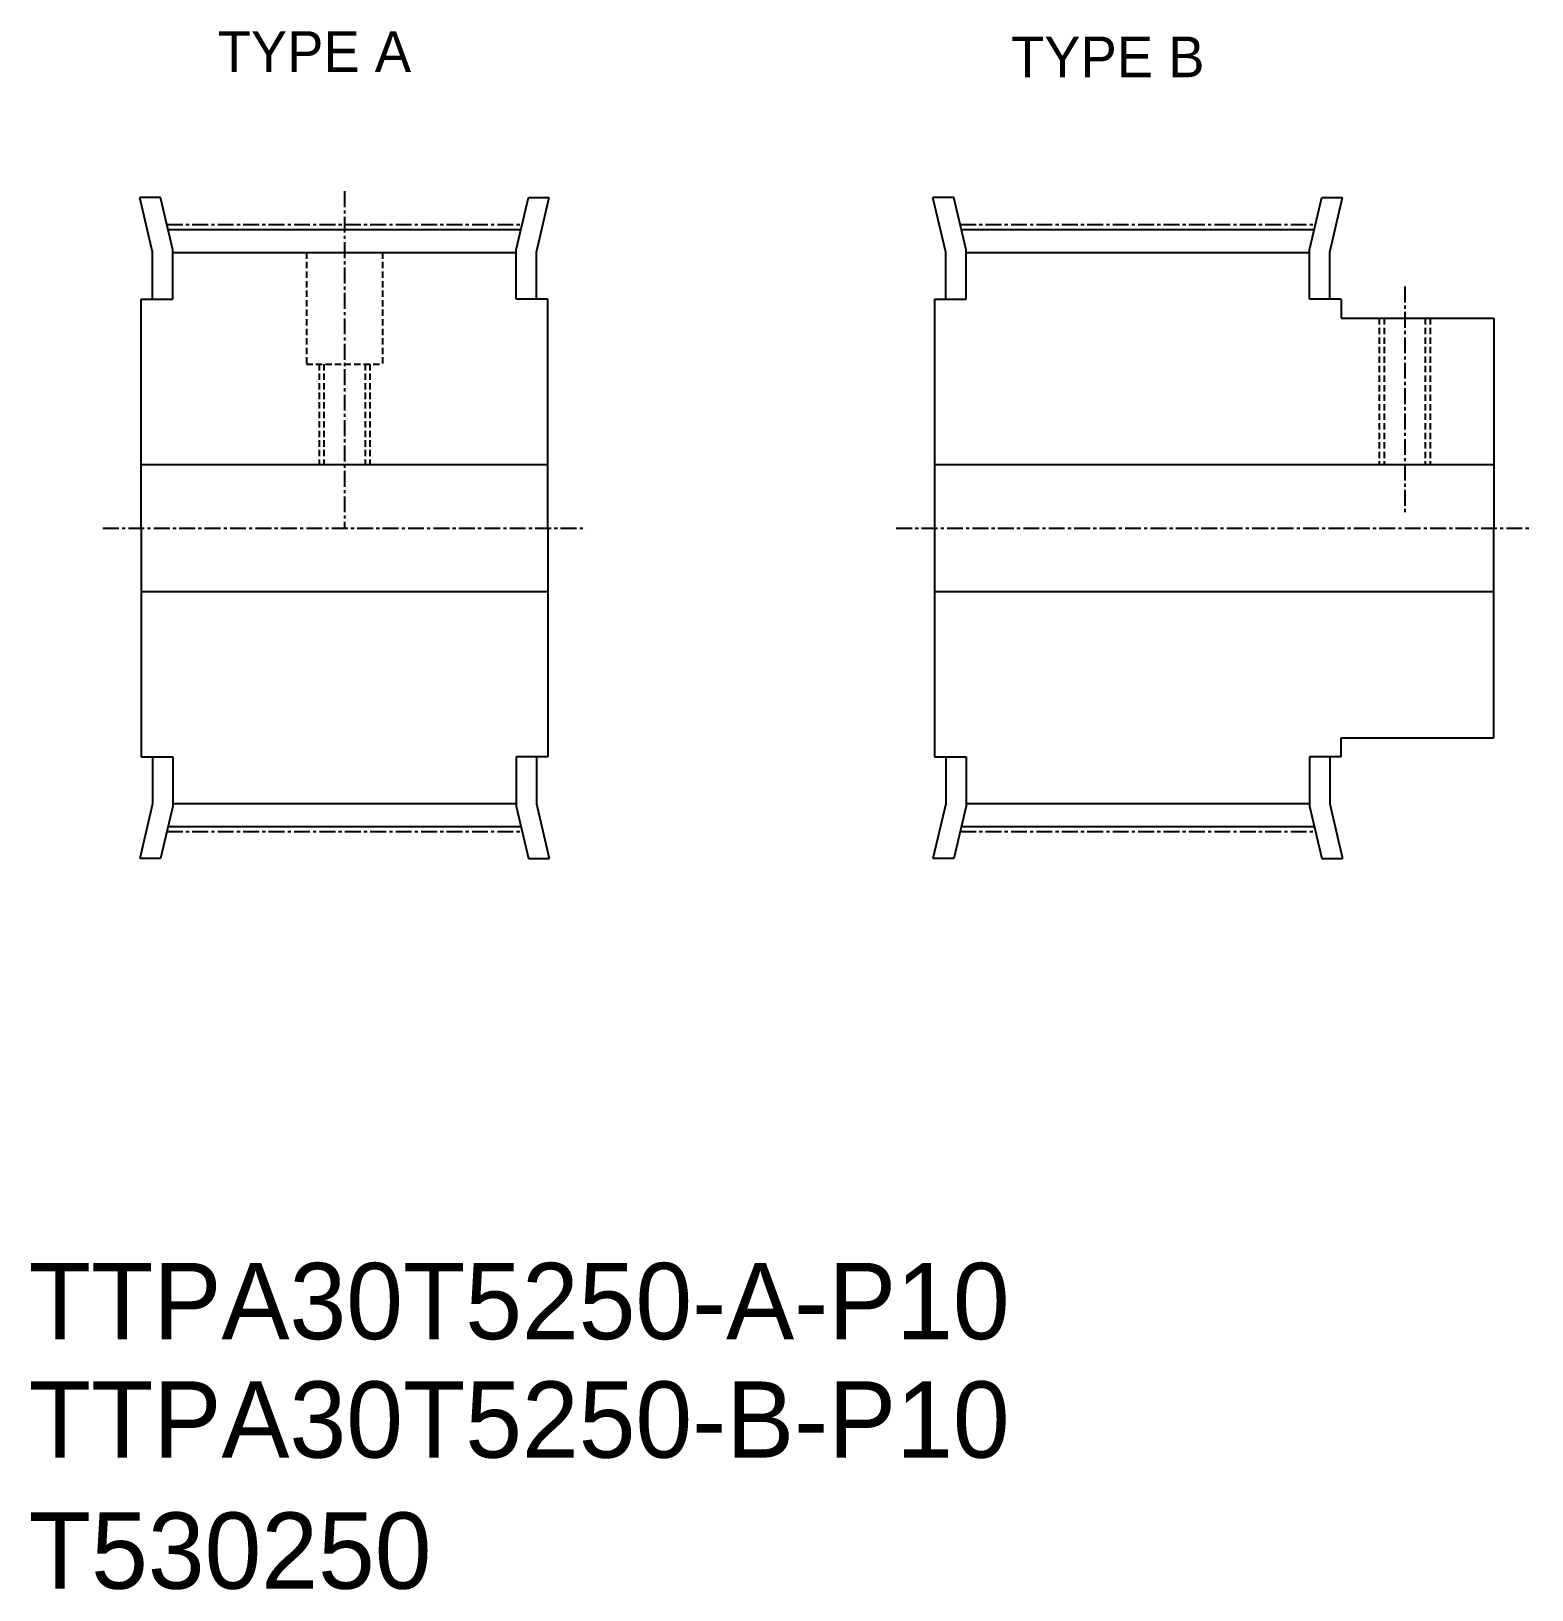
# Model space of a CAD drawing. Extents: x -286 to -168, y -61 to 62.
import ezdxf

# ---------------------------------------------------------------- set-up
doc = ezdxf.new("R2010")
doc.units = 0
doc.linetypes.add('CENTER', pattern=[2, 1.25, -0.25, 0.25, -0.25])
doc.linetypes.add('DASHED', pattern=[0.75, 0.5, -0.25])
doc.layers.get('0').update_dxf_attribs({"linetype": 'CONTINUOUS'})
doc.layers.add('CENTER', color=1, linetype='CENTER')

msp = doc.modelspace()

# ---------------------------------------------------------------- linework, layer by layer
at = {"color": 7, "linetype": 'CONTINUOUS'}
for p, q in [((-275.63, 48.62), (-277.27, 48.62)), ((-276.26, 44.31), (-277.27, 48.62)), ((-274.66, 44.5), (-275.63, 48.62)), ((-247.66, 44.5), (-246.69, 48.62)), ((-246.69, 48.62), (-245.05, 48.62)), ((-246.06, 44.31), (-245.05, 48.62)), ((-213.86, 44.31), (-214.87, 48.62)), ((-213.23, 48.62), (-214.87, 48.62)), ((-212.26, 44.5), (-213.23, 48.62)), ((-185.26, 44.5), (-184.29, 48.62)), ((-184.29, 48.62), (-182.65, 48.62)), ((-183.66, 44.31), (-182.65, 48.62)), ((-275.04, 46.1), (-247.29, 46.1)), ((-212.64, 46.1), (-184.89, 46.1)), ((-276.26, 40.62), (-276.26, 44.31)), ((-274.66, 40.62), (-274.66, 44.5)), ((-274.66, 44.3), (-247.66, 44.3)), ((-247.66, 40.62), (-247.66, 44.5)), ((-246.06, 40.62), (-246.06, 44.31)), ((-213.86, 40.62), (-213.86, 44.31)), ((-212.26, 40.62), (-212.26, 44.5)), ((-212.26, 44.3), (-185.26, 44.3)), ((-185.26, 40.62), (-185.26, 44.5)), ((-183.66, 40.62), (-183.66, 44.31)), ((-277.16, 22.62), (-277.16, 40.62)), ((-277.16, 40.62), (-274.66, 40.62)), ((-245.16, 40.62), (-247.66, 40.62)), ((-245.16, 22.62), (-245.16, 40.62)), ((-214.76, 40.62), (-214.76, 4.62)), ((-214.76, 40.62), (-212.26, 40.62)), ((-182.76, 40.62), (-185.26, 40.62)), ((-182.76, 40.62), (-182.76, 39.12)), ((-182.76, 39.12), (-170.76, 39.12)), ((-170.76, 39.12), (-170.76, 22.62)), ((-277.16, 27.62), (-245.16, 27.62)), ((-214.76, 27.62), (-170.76, 27.62)), ((-277.16, 22.62), (-277.16, 4.62)), ((-245.16, 22.62), (-245.16, 4.62)), ((-170.76, 6.12), (-170.76, 22.62)), ((-277.16, 17.62), (-245.16, 17.62)), ((-214.76, 17.62), (-170.76, 17.62)), ((-182.76, 6.12), (-170.76, 6.12)), ((-182.76, 4.62), (-182.76, 6.12)), ((-277.16, 4.62), (-274.66, 4.62)), ((-277.16, 4.62), (-274.66, 4.62)), ((-276.26, 4.62), (-276.26, 0.93)), ((-276.26, 4.62), (-276.26, 0.93)), ((-274.66, 4.62), (-274.66, 0.75)), ((-274.66, 4.62), (-274.66, 0.75)), ((-247.66, 4.62), (-247.66, 0.75)), ((-245.16, 4.62), (-247.66, 4.62)), ((-247.66, 4.62), (-247.66, 0.75)), ((-245.16, 4.62), (-247.66, 4.62)), ((-246.06, 4.62), (-246.06, 0.93)), ((-246.06, 4.62), (-246.06, 0.93)), ((-214.76, 4.62), (-212.26, 4.62)), ((-214.76, 4.62), (-212.26, 4.62)), ((-213.86, 4.62), (-213.86, 0.93)), ((-213.86, 4.62), (-213.86, 0.93)), ((-212.26, 4.62), (-212.26, 0.75)), ((-212.26, 4.62), (-212.26, 0.75)), ((-182.76, 4.62), (-185.26, 4.62)), ((-185.26, 4.62), (-185.26, 0.75)), ((-182.76, 4.62), (-185.26, 4.62)), ((-185.26, 4.62), (-185.26, 0.75)), ((-183.66, 4.62), (-183.66, 0.93)), ((-183.66, 4.62), (-183.66, 0.93)), ((-276.26, 0.93), (-277.27, -3.38)), ((-276.26, 0.93), (-277.27, -3.38)), ((-274.66, 0.75), (-275.63, -3.38)), ((-274.66, 0.75), (-275.63, -3.38)), ((-274.66, 0.95), (-247.66, 0.95)), ((-274.66, 0.95), (-247.66, 0.95)), ((-247.66, 0.75), (-246.69, -3.38)), ((-247.66, 0.75), (-246.69, -3.38)), ((-246.06, 0.93), (-245.05, -3.38)), ((-246.06, 0.93), (-245.05, -3.38)), ((-213.86, 0.93), (-214.87, -3.38)), ((-213.86, 0.93), (-214.87, -3.38)), ((-212.26, 0.75), (-213.23, -3.38)), ((-212.26, 0.75), (-213.23, -3.38)), ((-212.26, 0.95), (-185.26, 0.95)), ((-212.26, 0.95), (-185.26, 0.95)), ((-185.26, 0.75), (-184.29, -3.38)), ((-185.26, 0.75), (-184.29, -3.38)), ((-183.66, 0.93), (-182.65, -3.38)), ((-183.66, 0.93), (-182.65, -3.38)), ((-275.04, -0.85), (-247.29, -0.85)), ((-275.04, -0.85), (-247.29, -0.85)), ((-212.64, -0.85), (-184.89, -0.85)), ((-212.64, -0.85), (-184.89, -0.85)), ((-275.63, -3.38), (-277.27, -3.38)), ((-275.63, -3.38), (-277.27, -3.38)), ((-246.69, -3.38), (-245.05, -3.38)), ((-246.69, -3.38), (-245.05, -3.38)), ((-213.23, -3.38), (-214.87, -3.38)), ((-213.23, -3.38), (-214.87, -3.38)), ((-184.29, -3.38), (-182.65, -3.38)), ((-184.29, -3.38), (-182.65, -3.38))]:
    msp.add_line(p, q, dxfattribs=at)
at = {"color": 3, "linetype": 'DASHED'}
for p, q in [((-264.16, 44.3), (-264.16, 35.52)), ((-258.16, 44.3), (-258.16, 35.52)), ((-179.76, 39.12), (-179.76, 27.62)), ((-179.38, 39.12), (-179.38, 27.62)), ((-176.14, 39.12), (-176.14, 27.62)), ((-175.76, 39.12), (-175.76, 27.62)), ((-264.16, 35.52), (-258.16, 35.52)), ((-263.16, 35.52), (-263.16, 27.62)), ((-262.78, 35.52), (-262.78, 27.62)), ((-259.54, 35.52), (-259.54, 27.62)), ((-259.16, 35.52), (-259.16, 27.62))]:
    msp.add_line(p, q, dxfattribs=at)
at = {"layer": 'CENTER', "color": 1, "linetype": 'CENTER'}
for p, q in [((-261.16, 49.11), (-261.16, 22.62)), ((-275.13, 46.5), (-247.19, 46.5)), ((-212.73, 46.5), (-184.79, 46.5)), ((-177.76, 41.62), (-177.76, 23.62)), ((-280.16, 22.62), (-242.16, 22.62)), ((-217.76, 22.62), (-167.76, 22.62)), ((-275.13, -1.25), (-247.19, -1.25)), ((-275.13, -1.25), (-247.19, -1.25)), ((-212.73, -1.25), (-184.79, -1.25)), ((-212.73, -1.25), (-184.79, -1.25))]:
    msp.add_line(p, q, dxfattribs=at)

# ---------------------------------------------------------------- texts
at = {"color": 7, "linetype": 'CONTINUOUS'}
for s, height, p in [('TYPE A', 3.2, (-271.14, 58.5)), ('TYPE B', 3.2, (-208.73, 58.08)), ('TTPA30T5250-A-P10', 6, (-285.99, -41.18)), ('TTPA30T5250-B-P10', 6, (-285.99, -50.5)), ('T530250', 6, (-285.99, -60.81))]:
    msp.add_text(s, height=height, dxfattribs=at).set_placement(p)

doc.saveas('drawing.dxf')
